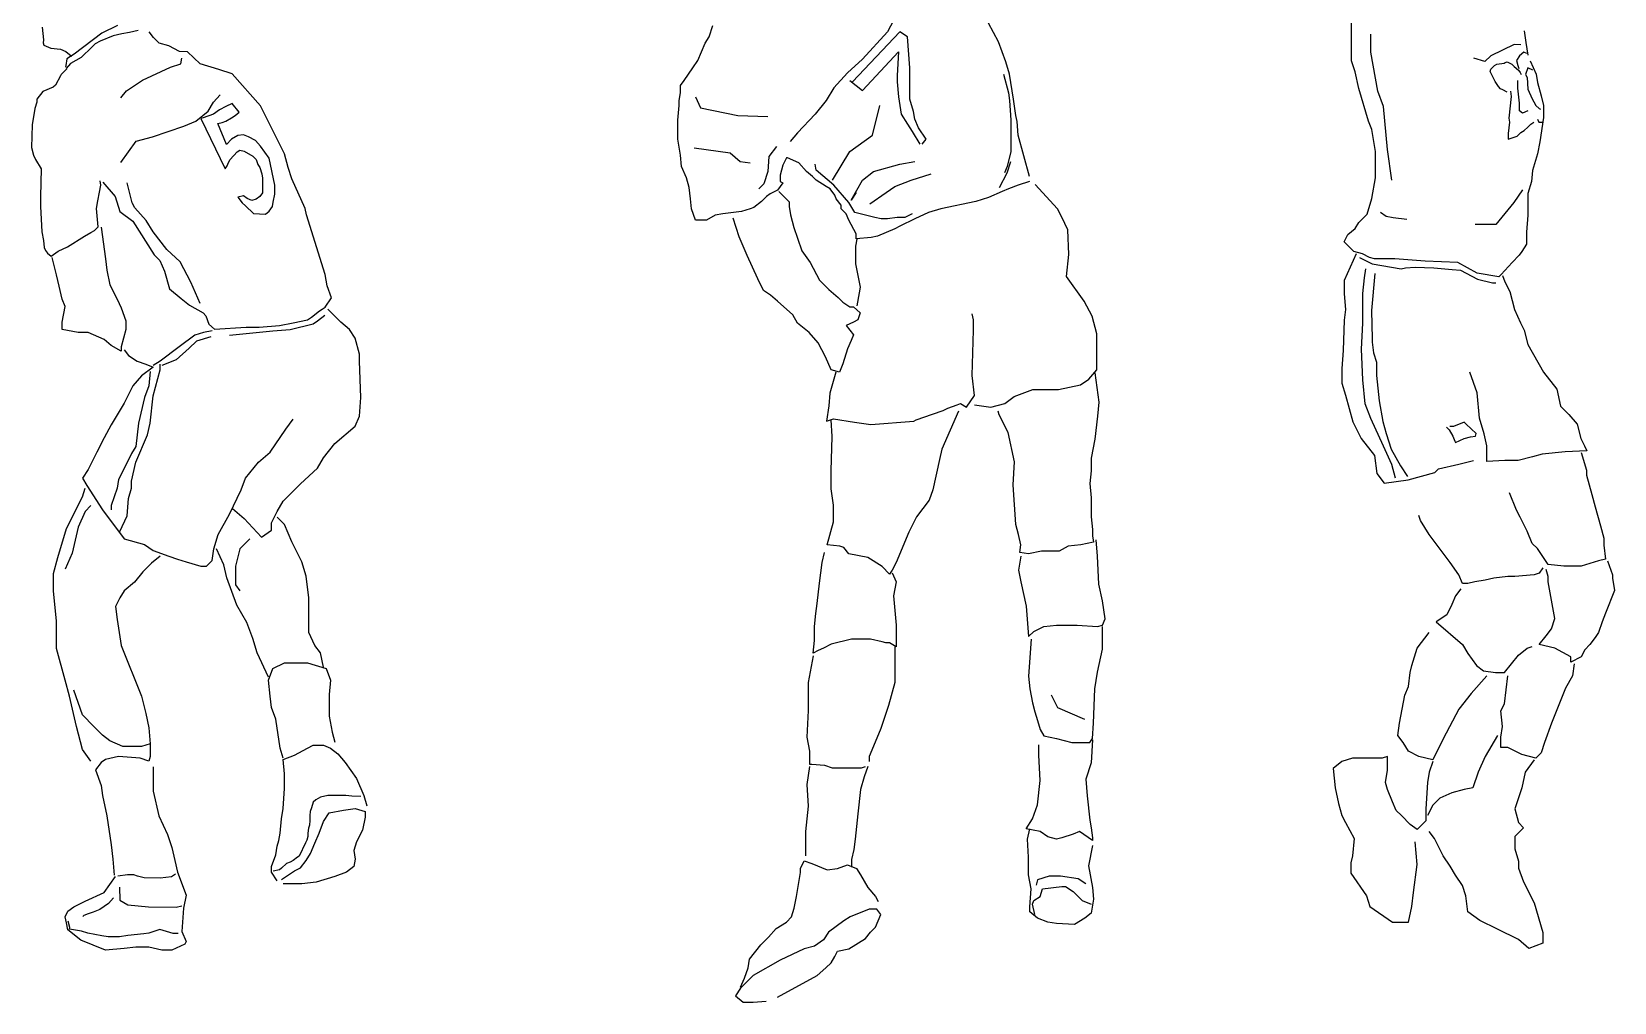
# Model space of a CAD drawing. Header units: metres. Extents: x 15.72 to 20.87, y 19.33 to 22.09.
# Drawn here: x 18.145 to 20.872, y 19.334 to 21.005 of the extents above; entities that cross this region are included whole.
import ezdxf

# ---------------------------------------------------------------- set-up
doc = ezdxf.new("R2010")
doc.units = ezdxf.units.M
doc.header["$MEASUREMENT"] = 0

# ---------------------------------------------------------------- blocks, each defined once
blk = doc.blocks.new('giocatori pallavolo')
for p, q in [((279.39, 161.05), (278.05, 158.56)), ((148.15, 159.28), (148.38, 157.32)), ((157.33, 158.36), (153.06, 155.13)), ((159.76, 159.51), (157.33, 158.36)), ((160.39, 158.24), (159.07, 157.95)), ((161.61, 158.47), (160.39, 158.24)), ((162.93, 158.76), (161.61, 158.47)), ((165.3, 157.69), (164.62, 158.56)), ((250.65, 157.8), (251.22, 159.52)), ((279.97, 158.56), (272.69, 150.9)), ((278.05, 158.56), (274.22, 154.35)), ((281.12, 157.8), (279.97, 158.56)), ((295.11, 157.03), (293.57, 159.9)), ((349.37, 157.26), (349.37, 160.41)), ((352.34, 155.42), (352.34, 158.2)), ((375.9, 158.74), (376.17, 156.91)), ((148.38, 157.32), (148.33, 156.86)), ((148.33, 156.86), (148.44, 156.51)), ((148.44, 156.51), (149.48, 156.05)), ((149.48, 156.05), (150.98, 155.88)), ((150.98, 155.88), (151.79, 155.53)), ((155.83, 156.28), (154.16, 154.61)), ((156.29, 156.74), (155.83, 156.28)), ((157.1, 157.15), (156.29, 156.74)), ((159.07, 157.95), (157.1, 157.15)), ((166.17, 156.82), (165.3, 157.69)), ((167.61, 156.43), (166.17, 156.82)), ((169.26, 155.56), (167.61, 156.43)), ((248.93, 154.16), (250.07, 156.84)), ((250.07, 156.84), (250.65, 157.8)), ((281.5, 153.01), (281.12, 157.8)), ((296.26, 153.97), (295.11, 157.03)), ((349.37, 154.11), (349.37, 157.26)), ((374.35, 156.6), (370.79, 154.88)), ((375.41, 156.54), (374.35, 156.6)), ((376.17, 156.91), (376.45, 154.99)), ((151.79, 153.39), (151.73, 153.11)), ((151.79, 155.53), (152.37, 155.07)), ((151.96, 154.43), (151.79, 153.39)), ((152.54, 153.68), (151.85, 152.93)), ((153.06, 155.13), (151.96, 154.43)), ((152.37, 155.07), (152.71, 154.84)), ((154.16, 154.61), (152.54, 153.68)), ((167.9, 153.15), (169.45, 153.63)), ((170.51, 155.47), (169.26, 155.56)), ((169.45, 153.63), (169.64, 154.5)), ((172.44, 153.63), (170.51, 155.47)), ((175.34, 152.76), (172.44, 153.63)), ((248.16, 153.01), (248.93, 154.16)), ((274.22, 154.35), (271.92, 152.24)), ((274.22, 149.56), (279.78, 155.5)), ((279.78, 155.5), (279.58, 151.86)), ((296.83, 152.05), (296.26, 153.97)), ((349.93, 152.44), (349.37, 154.11)), ((353.41, 149.45), (352.34, 155.42)), ((369.85, 154), (368.19, 154.53)), ((370.79, 154.88), (369.85, 154)), ((370.78, 152.85), (371.33, 153.4)), ((371.33, 153.4), (371.7, 153.59)), ((371.7, 153.59), (372.81, 153.77)), ((372.81, 153.77), (372.99, 153.86)), ((372.99, 153.86), (373.27, 153.95)), ((373.27, 153.95), (374, 153.59)), ((374, 153.59), (374.37, 153.22)), ((375.2, 154.87), (374.74, 154.14)), ((374.74, 154.14), (374.92, 153.4)), ((374.92, 153.4), (375.11, 152.94)), ((375.84, 155.42), (375.2, 154.87)), ((376.3, 155.24), (375.84, 155.42)), ((376.83, 154.11), (377.76, 152.07)), ((151, 151.8), (150.22, 150.35)), ((151.09, 151.99), (151, 151.8)), ((151.96, 152.86), (151.09, 151.99)), ((161.14, 149.48), (163.56, 151.12)), ((163.56, 151.12), (167.9, 153.15)), ((177.37, 152.09), (175.34, 152.76)), ((181.72, 147.17), (177.37, 152.09)), ((246.24, 150.33), (246.82, 151.09)), ((246.82, 151.09), (248.16, 153.01)), ((271.92, 152.24), (269.81, 149.94)), ((272.3, 151.09), (274.22, 149.56)), ((279.58, 151.86), (279.58, 150.9)), ((279.58, 150.9), (279.78, 148.6)), ((281.5, 148.22), (281.5, 153.01)), ((295.87, 152.05), (296.64, 149.18)), ((297.41, 148.22), (296.83, 152.05)), ((350.48, 149.85), (349.93, 152.44)), ((370.69, 152.48), (370.78, 152.85)), ((371.43, 150.92), (370.69, 152.48)), ((371.98, 150.19), (371.43, 150.92)), ((374.37, 153.22), (375.01, 152.67)), ((374.92, 149.91), (374.92, 151.11)), ((375.01, 152.67), (375.29, 152.3)), ((375.29, 152.3), (375.47, 152.02)), ((376.48, 153.04), (376.12, 152.02)), ((376.12, 152.02), (376.39, 151.56)), ((376.39, 151.56), (376.48, 149.73)), ((377.22, 152.67), (376.48, 153.04)), ((377.76, 152.07), (377.94, 150.77)), ((148.29, 149.39), (147.33, 148.23)), ((149.84, 150.06), (148.29, 149.39)), ((150.22, 150.35), (149.84, 150.06)), ((160.27, 148.42), (161.14, 149.48)), ((174.47, 147.74), (175.54, 148.9)), ((246.05, 148.03), (246.24, 149.18)), ((246.24, 149.18), (246.24, 150.33)), ((248.54, 148.6), (249.31, 146.88)), ((269.81, 149.94), (268.66, 148.03)), ((279.78, 148.6), (280.16, 145.92)), ((296.64, 149.18), (296.83, 148.03)), ((351.97, 144.84), (350.48, 149.85)), ((354.27, 147.1), (353.41, 149.45)), ((372.25, 149.82), (371.98, 150.19)), ((372.62, 149.64), (372.25, 149.82)), ((373.27, 149.27), (372.62, 149.64)), ((373.91, 148.62), (373.54, 145.32)), ((373.82, 149.45), (373.91, 148.62)), ((375.2, 147.61), (374.92, 149.91)), ((376.48, 149.73), (377.13, 148.26)), ((377.94, 150.77), (378.5, 148.73)), ((378.5, 148.73), (378.87, 147.25)), ((147.04, 146.78), (146.65, 144.27)), ((147.33, 147.74), (147.04, 146.78)), ((147.33, 148.23), (147.33, 147.74)), ((171.77, 144.85), (173.7, 146.39)), ((173.7, 146.39), (174.47, 147.74)), ((175.44, 146.59), (174.47, 145.91)), ((176.41, 147.07), (175.44, 146.59)), ((177.37, 147.55), (176.41, 147.07)), ((178.43, 146.2), (177.37, 147.55)), ((177.85, 145.72), (178.43, 146.2)), ((185.39, 139.83), (181.72, 147.17)), ((245.86, 144.97), (246.05, 147.26)), ((246.05, 147.26), (246.05, 148.03)), ((249.31, 146.88), (255.06, 145.73)), ((268.66, 148.03), (266.94, 145.92)), ((275.75, 142.67), (276.9, 147.26)), ((282.08, 146.31), (281.5, 148.22)), ((282.27, 145.16), (282.08, 146.31)), ((296.83, 148.03), (297.02, 144.97)), ((297.79, 145.73), (297.41, 148.22)), ((354.91, 140.48), (354.27, 147.1)), ((375.2, 146.42), (375.2, 147.61)), ((375.66, 146.05), (375.2, 146.42)), ((376.48, 146.42), (375.66, 146.05)), ((377.13, 148.26), (377.4, 147.8)), ((377.4, 147.8), (377.68, 147.25)), ((377.68, 147.25), (378.23, 146.79)), ((378.23, 146.79), (378.42, 146.69)), ((378.87, 147.25), (378.87, 145.4)), ((146.65, 144.27), (146.55, 140.79)), ((165.1, 142.44), (169.93, 144.08)), ((169.93, 144.08), (171.77, 144.85)), ((172.93, 145.33), (172.54, 145.23)), ((172.54, 145.23), (176.31, 137.51)), ((174.47, 145.91), (172.93, 145.33)), ((175.15, 144.46), (175.83, 144.66)), ((176.5, 141.28), (175.15, 144.46)), ((175.83, 144.66), (176.41, 144.85)), ((176.41, 144.85), (177.27, 145.33)), ((177.27, 145.33), (177.85, 145.72)), ((245.86, 143.24), (245.86, 144.97)), ((255.06, 145.73), (259.66, 145.54)), ((266.94, 145.92), (264.25, 143.05)), ((280.16, 145.92), (281.12, 144.39)), ((281.12, 144.39), (281.88, 143.24)), ((282.84, 143.82), (282.27, 145.16)), ((283.99, 142.09), (282.84, 143.82)), ((297.02, 144.97), (297.02, 142.86)), ((297.98, 144.77), (297.79, 145.73)), ((298.17, 142.67), (297.98, 144.77)), ((352.52, 143.54), (351.97, 144.84)), ((353.08, 140.2), (352.52, 143.54)), ((373.63, 144.67), (373.45, 142.93)), ((373.54, 145.32), (373.63, 144.67)), ((375.93, 143.39), (376.48, 143.94)), ((376.48, 143.94), (376.94, 144.4)), ((376.94, 144.4), (377.4, 144.67)), ((377.96, 145.13), (378.14, 144.67)), ((378.14, 144.67), (378.69, 144.67)), ((378.87, 145.4), (378.32, 141.69)), ((160.27, 138.48), (162.59, 141.76)), ((162.59, 141.76), (165.1, 142.44)), ((177.27, 142.05), (176.5, 141.28)), ((178.24, 142.63), (177.27, 142.05)), ((179.11, 142.72), (178.24, 142.63)), ((179.88, 142.44), (179.11, 142.72)), ((180.95, 141.86), (179.88, 142.44)), ((181.72, 140.99), (180.95, 141.86)), ((245.86, 142.09), (245.86, 143.24)), ((246.24, 139.6), (245.86, 142.09)), ((264.25, 143.05), (263.11, 141.71)), ((272.3, 140.18), (275.75, 142.67)), ((281.88, 143.24), (283.03, 141.33)), ((283.42, 141.33), (283.99, 142.09)), ((297.02, 142.86), (297.02, 140.18)), ((299.9, 136.35), (298.17, 142.67)), ((373.45, 142.93), (373.45, 142.1)), ((373.45, 142.1), (374.83, 142.56)), ((374.83, 142.56), (375.38, 143.11)), ((375.38, 143.11), (375.93, 143.39)), ((378.32, 141.69), (377.94, 139.83)), ((146.55, 140.79), (146.84, 139.64)), ((146.84, 139.64), (147.13, 138.96)), ((147.13, 138.96), (148, 137.51)), ((176.79, 138.48), (177.08, 138.96)), ((177.08, 138.96), (178.14, 140.12)), ((178.14, 140.12), (178.53, 140.41)), ((178.53, 140.41), (179.21, 140.21)), ((179.21, 140.21), (180.56, 139.44)), ((180.56, 139.44), (181.04, 138.96)), ((181.04, 138.96), (181.33, 138.19)), ((183.07, 139.15), (181.72, 140.99)), ((183.94, 135), (183.07, 139.15)), ((185.97, 137.7), (185.39, 139.83)), ((246.43, 137.88), (246.24, 139.6)), ((248.35, 140.75), (253.91, 139.99)), ((253.91, 139.99), (255.44, 138.65)), ((255.44, 138.65), (256.97, 138.46)), ((259.85, 139.41), (259.66, 137.12)), ((261, 140.94), (259.85, 139.41)), ((262.53, 139.22), (261.96, 138.07)), ((262.72, 139.22), (262.53, 139.22)), ((264.45, 138.46), (262.72, 139.22)), ((269.62, 135.77), (272.3, 140.18)), ((279.97, 138.26), (282.27, 138.65)), ((297.02, 140.18), (296.45, 137.88)), ((296.45, 136.92), (297.02, 138.65)), ((353.08, 136.13), (353.08, 140.2)), ((355.55, 135.79), (354.91, 140.48)), ((377.94, 139.83), (377.2, 137.24)), ((148, 137.51), (147.91, 133.26)), ((176.31, 137.51), (176.6, 137.99)), ((176.6, 137.99), (176.79, 138.48)), ((181.33, 138.19), (181.62, 137.7)), ((181.62, 137.7), (181.91, 136.74)), ((181.91, 136.74), (182.01, 136.06)), ((186.55, 135.97), (185.97, 137.7)), ((247.2, 136.16), (246.43, 137.88)), ((259.66, 137.12), (259.08, 135.2)), ((261.96, 138.07), (261.57, 136.54)), ((261.57, 136.54), (261.57, 135.58)), ((265.6, 137.12), (264.45, 138.46)), ((266.55, 136.35), (265.6, 137.12)), ((267.13, 135.77), (266.55, 136.35)), ((267.13, 137.31), (266.94, 138.26)), ((269.81, 135.01), (267.13, 137.31)), ((274.22, 135.77), (275.94, 137.12)), ((275.94, 137.12), (279.97, 138.26)), ((281.69, 135.77), (284.76, 136.73)), ((295.3, 134.63), (296.45, 136.92)), ((296.45, 137.88), (296.06, 136.92)), ((377.2, 137.24), (377.02, 135.57)), ((156.7, 132.59), (156.99, 133.94)), ((156.99, 133.94), (157.18, 135)), ((157.18, 135), (157.08, 135.68)), ((157.47, 135.48), (159.4, 133.26)), ((162.01, 132.3), (161.24, 135.39)), ((182.01, 133.84), (181.62, 133.26)), ((182.01, 136.06), (182.01, 135.29)), ((182.01, 135.29), (182.01, 134.62)), ((182.01, 134.62), (182.01, 133.84)), ((183.94, 133.65), (183.94, 135)), ((188.58, 131.43), (186.55, 135.97)), ((247.58, 134.63), (247.2, 136.16)), ((247.78, 132.9), (247.58, 134.63)), ((259.08, 135.2), (258.31, 134.43)), ((261.19, 134.24), (260.04, 133.67)), ((261.96, 135.39), (261.19, 134.24)), ((261.35, 134.04), (262.96, 132.43)), ((261.57, 135.58), (261.96, 135.39)), ((268.66, 134.82), (267.13, 135.77)), ((269.24, 134.43), (268.66, 134.82)), ((270, 133.48), (269.24, 134.43)), ((272.11, 132.33), (269.81, 135.01)), ((272.49, 132.71), (274.22, 135.77)), ((273.26, 133.86), (272.49, 132.71)), ((275.37, 132.14), (277.86, 133.86)), ((277.86, 133.86), (279.2, 134.82)), ((279.2, 134.82), (281.69, 135.77)), ((295.68, 134.05), (293.57, 133.09)), ((296.64, 134.43), (295.68, 134.05)), ((298.17, 135.01), (296.64, 134.43)), ((299.9, 135.58), (298.17, 135.01)), ((304.17, 131.36), (300.76, 135.12)), ((352.52, 132.97), (353.08, 136.13)), ((375.63, 134.29), (374.34, 132.37)), ((377.02, 135.57), (376.46, 133.72)), ((147.91, 133.26), (147.91, 131.72)), ((147.91, 131.72), (148.1, 127.86)), ((156.5, 131.43), (156.7, 132.59)), ((156.79, 128.63), (156.5, 131.43)), ((159.4, 133.26), (160.08, 130.95)), ((162.4, 131.53), (162.01, 132.3)), ((164.14, 129.6), (162.4, 131.53)), ((179.11, 133.36), (178.24, 133.17)), ((178.24, 133.17), (178.92, 132.3)), ((178.92, 132.3), (179.4, 131.82)), ((179.69, 132.97), (179.11, 133.36)), ((179.4, 131.82), (180.66, 130.66)), ((180.37, 132.68), (179.69, 132.97)), ((181.04, 132.88), (180.37, 132.68)), ((181.62, 133.26), (181.04, 132.88)), ((183.07, 131.04), (183.55, 131.72)), ((183.55, 131.72), (183.65, 132.4)), ((183.65, 132.4), (183.94, 133.65)), ((188.77, 130.46), (188.58, 131.43)), ((247.97, 131.37), (247.78, 132.9)), ((248.54, 129.65), (247.97, 131.37)), ((256.97, 131.37), (255.63, 130.99)), ((257.55, 131.56), (256.97, 131.37)), ((258.7, 132.52), (257.55, 131.56)), ((259.46, 133.29), (258.7, 132.52)), ((260.04, 133.67), (259.46, 133.29)), ((262.96, 132.43), (262.96, 131.71)), ((262.96, 131.71), (263.14, 130.46)), ((270.19, 132.9), (270, 133.48)), ((270.96, 131.95), (270.19, 132.9)), ((270.96, 131.37), (270.96, 131.95)), ((271.73, 130.6), (270.96, 131.37)), ((273.07, 130.8), (272.11, 132.33)), ((286.29, 131.37), (284.37, 130.8)), ((291.66, 132.52), (286.29, 131.37)), ((293.57, 133.09), (291.66, 132.52)), ((304.88, 130.1), (304.17, 131.36)), ((351.78, 130.56), (352.52, 132.97)), ((374.34, 132.37), (371.57, 128.96)), ((376.46, 133.72), (376.46, 130.38)), ((160.08, 130.95), (162.11, 129.5)), ((162.11, 129.5), (165.39, 124.29)), ((165.2, 127.86), (164.14, 129.6)), ((180.66, 130.66), (182.49, 130.56)), ((182.49, 130.56), (183.07, 131.04)), ((191.67, 121.29), (188.77, 130.46)), ((250.27, 129.65), (248.54, 129.65)), ((251.61, 130.41), (250.27, 129.65)), ((252.76, 130.6), (251.61, 130.41)), ((255.63, 130.99), (252.76, 130.6)), ((255.26, 127.06), (254.36, 129.92)), ((263.14, 130.46), (263.68, 128.49)), ((272.11, 129.65), (271.73, 130.6)), ((273.26, 127.54), (272.11, 129.65)), ((276.14, 130.03), (273.07, 130.8)), ((277.09, 129.84), (276.14, 130.03)), ((278.05, 129.84), (277.09, 129.84)), ((279.58, 130.03), (278.05, 129.84)), ((280.73, 130.03), (279.58, 130.03)), ((282.27, 129.84), (279.97, 128.69)), ((281.88, 130.6), (280.73, 130.03)), ((284.37, 130.8), (282.27, 129.84)), ((305.78, 128.13), (304.88, 130.1)), ((349.93, 128.34), (350.48, 129.27)), ((350.48, 129.27), (351.78, 130.56)), ((353.84, 130.88), (354.69, 130.24)), ((354.69, 130.24), (355.76, 130.02)), ((355.76, 130.02), (357.9, 129.81)), ((371.57, 128.96), (368.36, 128.96)), ((376.46, 130.38), (376.27, 127.78)), ((148.1, 127.86), (148.39, 126.51)), ((148.39, 126.51), (148.49, 125.44)), ((152.06, 125.54), (154.67, 127.18)), ((154.67, 127.18), (155.63, 127.76)), ((155.63, 127.76), (156.21, 128.05)), ((156.21, 128.05), (156.79, 128.63)), ((157.23, 128.58), (157.89, 123.7)), ((167.32, 125.15), (165.2, 127.86)), ((256.51, 124.2), (255.26, 127.06)), ((263.68, 128.49), (264.22, 126.88)), ((264.22, 126.88), (264.93, 124.91)), ((273.35, 126.7), (273.17, 125.63)), ((273.26, 126.78), (273.26, 127.54)), ((275.56, 126.97), (273.26, 126.78)), ((276.52, 127.16), (275.56, 126.97)), ((277.86, 127.73), (276.52, 127.16)), ((279.2, 128.31), (277.86, 127.73)), ((279.97, 128.69), (279.2, 128.31)), ((305.96, 124.37), (305.78, 128.13)), ((348.26, 126.3), (348.81, 127.41)), ((348.81, 127.41), (349.93, 128.34)), ((376.27, 127.78), (376.27, 125.93)), ((148.49, 125.44), (148.68, 124.96)), ((148.68, 124.96), (148.97, 124.58)), ((148.97, 124.58), (149.55, 124.09)), ((149.55, 124.09), (150.61, 124.87)), ((150.61, 124.87), (152.06, 125.54)), ((165.39, 124.29), (166.26, 123.42)), ((169.35, 123.22), (167.32, 125.15)), ((258.13, 120.62), (256.51, 124.2)), ((264.93, 124.91), (266.19, 123.12)), ((273.17, 125.63), (273.17, 122.94)), ((305.6, 120.97), (305.96, 124.37)), ((349.74, 124.82), (348.26, 126.3)), ((350.11, 124.44), (348.26, 120.37)), ((351.04, 124.44), (349.74, 124.82)), ((352.15, 123.89), (351.04, 124.44)), ((375.16, 124.26), (374.05, 123.15)), ((375.53, 124.82), (375.16, 124.26)), ((376.27, 125.93), (375.53, 124.82)), ((150.35, 121.26), (149.68, 123.92)), ((157.89, 123.7), (158.11, 121.93)), ((158.11, 121.93), (158.56, 119.71)), ((166.26, 123.42), (166.94, 121.78)), ((166.94, 121.78), (167.71, 119.07)), ((171, 120.13), (169.35, 123.22)), ((266.19, 123.12), (267.62, 120.44)), ((273.17, 122.94), (273.89, 119.36)), ((350.59, 123.92), (352.54, 122.94)), ((351.35, 120.77), (351.57, 122.18)), ((352.9, 123.7), (352.15, 123.89)), ((352.54, 122.94), (357, 122.18)), ((356.05, 123.7), (352.9, 123.7)), ((360.69, 123.33), (356.05, 123.7)), ((357, 122.18), (357.65, 122.29)), ((357.65, 122.29), (359.17, 122.39)), ((359.17, 122.39), (362, 122.29)), ((365.7, 123.15), (360.69, 123.33)), ((362, 122.29), (364.83, 122.07)), ((364.83, 122.07), (366.13, 121.96)), ((368.67, 121.48), (365.7, 123.15)), ((366.13, 121.96), (368.74, 120.55)), ((374.05, 123.15), (372.38, 121.29)), ((150.79, 119.49), (150.35, 121.26)), ((151.24, 117.49), (150.79, 119.49)), ((158.56, 119.71), (159.67, 117.49)), ((172.44, 116.85), (171, 120.13)), ((191.96, 119.56), (191.67, 121.29)), ((192.64, 117.72), (191.96, 119.56)), ((259.02, 118.83), (258.13, 120.62)), ((267.62, 120.44), (269.05, 119)), ((273.89, 119.36), (273.71, 118.47)), ((308.29, 117.21), (305.6, 120.97)), ((348.26, 120.37), (348.26, 118.33)), ((351.13, 118.38), (351.35, 120.77)), ((352.98, 121.42), (352.44, 115.77)), ((372.01, 120.92), (368.67, 121.48)), ((368.74, 120.55), (371.02, 120.01)), ((371.02, 120.01), (371.57, 120.01)), ((372.38, 121.29), (372.01, 120.92)), ((372.56, 121.11), (372.93, 120.18)), ((372.93, 120.18), (373.68, 118.7)), ((151.68, 116.38), (151.24, 117.49)), ((159.67, 117.49), (160.33, 116.16)), ((167.71, 119.07), (169.55, 117.62)), ((169.55, 117.62), (170.8, 116.56)), ((191.67, 116.27), (192.64, 117.72)), ((260.1, 118.11), (259.02, 118.83)), ((261.17, 117.21), (260.1, 118.11)), ((263.5, 115.07), (261.17, 117.21)), ((269.05, 119), (270.49, 117.75)), ((270.49, 117.75), (271.2, 117.03)), ((271.2, 117.03), (272.28, 116.32)), ((273.71, 118.47), (273.35, 116.5)), ((309.54, 114.89), (308.29, 117.21)), ((348.26, 118.33), (348.44, 115.92)), ((351.13, 113.81), (351.13, 118.38)), ((373.68, 118.7), (374.42, 115.92)), ((151.24, 113.95), (151.68, 116.38)), ((160.33, 116.16), (161, 114.17)), ((170.8, 116.56), (172.93, 115.4)), ((172.93, 115.4), (173.31, 114.92)), ((173.31, 114.92), (173.8, 113.67)), ((186.74, 113.86), (188.96, 114.34)), ((188.96, 114.34), (189.54, 114.73)), ((189.54, 114.73), (190.8, 115.69)), ((190.5, 114.17), (191.61, 115.05)), ((190.8, 115.69), (191.19, 115.98)), ((191.19, 115.98), (191.67, 116.27)), ((194.05, 113.95), (192.05, 115.94)), ((264.22, 113.81), (263.5, 115.07)), ((272.28, 116.32), (272.82, 116.32)), ((272.82, 116.32), (273.89, 115.42)), ((273.53, 114.35), (272.82, 113.99)), ((273.89, 115.42), (273.53, 114.35)), ((291.27, 114.35), (291.09, 115.24)), ((291.27, 112.74), (291.27, 114.35)), ((310.26, 112.2), (309.54, 114.89)), ((348.44, 115.92), (348.26, 114.25)), ((352.44, 115.77), (352.54, 111.43)), ((374.42, 115.92), (375.35, 113.88)), ((151.24, 112.84), (151.24, 113.95)), ((153.68, 112.39), (151.24, 112.84)), ((155.23, 112.39), (153.68, 112.39)), ((157.67, 111.29), (155.23, 112.39)), ((161, 112.84), (160.33, 110.18)), ((161, 114.17), (161, 112.84)), ((171.65, 111.95), (169.21, 110.18)), ((172.98, 112.39), (171.65, 111.95)), ((174.31, 112.62), (172.98, 112.39)), ((173.8, 113.67), (174.67, 112.89)), ((174.67, 112.89), (179.5, 113.18)), ((176.97, 111.95), (183.62, 112.62)), ((179.5, 113.18), (181.53, 113.18)), ((181.53, 113.18), (184.62, 113.47)), ((183.62, 112.62), (186.29, 112.84)), ((184.62, 113.47), (186.74, 113.86)), ((186.29, 112.84), (189.83, 113.72)), ((189.83, 113.72), (190.5, 114.17)), ((195.38, 112.84), (194.05, 113.95)), ((196.27, 111.51), (195.38, 112.84)), ((266.01, 112.38), (264.22, 113.81)), ((267.44, 110.77), (266.01, 112.38)), ((272.82, 113.99), (271.74, 113.45)), ((271.74, 113.45), (272.82, 112.02)), ((272.82, 112.02), (272.46, 111.13)), ((291.09, 105.76), (291.27, 112.74)), ((310.26, 106.65), (310.26, 112.2)), ((348.26, 114.25), (348.07, 109.61)), ((350.91, 109.8), (351.13, 113.81)), ((375.35, 113.88), (375.9, 112.76)), ((375.9, 112.76), (376.46, 110.54)), ((158.78, 110.4), (157.67, 111.29)), ((160.33, 109.51), (158.78, 110.4)), ((160.33, 110.18), (160.33, 109.51)), ((160.78, 109.73), (161.44, 108.85)), ((169.21, 110.18), (166.32, 107.96)), ((170.76, 109.96), (168.76, 108.18)), ((171.87, 111.06), (170.76, 109.96)), ((174.09, 111.73), (171.87, 111.06)), ((196.93, 109.07), (196.27, 111.51)), ((268.52, 108.62), (267.44, 110.77)), ((271.92, 109.87), (271.2, 107.55)), ((272.46, 111.13), (271.92, 109.87)), ((348.07, 109.61), (347.89, 106.83)), ((351.13, 105.13), (350.91, 109.8)), ((352.54, 111.43), (352.54, 110.88)), ((352.54, 110.88), (352.76, 109.25)), ((376.46, 110.54), (378.87, 106.27)), ((161.44, 108.85), (162.77, 107.96)), ((162.77, 107.96), (164.1, 107.52)), ((165.21, 107.07), (163.44, 105.74)), ((164.1, 107.52), (165.21, 107.07)), ((166.32, 107.96), (165.21, 107.3)), ((166.32, 106.63), (166.32, 107.52)), ((168.76, 108.18), (166.54, 107.3)), ((196.93, 107.96), (196.93, 109.07)), ((197.16, 102.42), (196.93, 107.96)), ((269.41, 106.65), (268.52, 108.62)), ((271.2, 107.55), (270.67, 106.29)), ((352.76, 109.25), (353.2, 107.84)), ((353.2, 107.84), (353.2, 105.78)), ((163.44, 105.74), (162.11, 104.19)), ((164.77, 106.41), (164.55, 104.19)), ((165.21, 102.64), (166.32, 106.63)), ((270.13, 106.29), (269.23, 103.07)), ((270.67, 106.29), (269.41, 106.65)), ((291.45, 102.71), (291.09, 105.76)), ((307.75, 104.32), (309, 105.22)), ((309, 105.22), (310.26, 106.65)), ((309.94, 106.2), (310.53, 101.69)), ((347.89, 106.83), (347.89, 104.61)), ((347.89, 104.61), (348.44, 102.75)), ((351.46, 101.43), (351.13, 105.13)), ((353.2, 105.78), (353.63, 101.87)), ((368.67, 103.12), (367.55, 106.27)), ((378.87, 106.27), (380.91, 103.68)), ((162.11, 104.19), (160.78, 101.53)), ((163.88, 102.42), (162.99, 98.43)), ((164.55, 104.19), (163.88, 102.42)), ((164.77, 98.43), (165.21, 102.64)), ((196.93, 99.54), (197.16, 102.42)), ((269.23, 103.07), (269.05, 101.1)), ((290.19, 100.92), (291.45, 102.71)), ((296.11, 101.46), (297.54, 102.53)), ((297.54, 102.53), (300.41, 103.61)), ((300.41, 103.61), (304.35, 103.61)), ((304.35, 103.61), (307.75, 104.32)), ((348.44, 102.75), (349.56, 98.67)), ((369.04, 99.23), (368.67, 103.12)), ((380.91, 103.68), (381.47, 101.08)), ((160.78, 101.53), (158.78, 98.21)), ((269.05, 101.1), (268.7, 98.77)), ((282.49, 98.95), (285, 99.85)), ((285, 99.85), (286.61, 100.39)), ((288.98, 100.32), (286.43, 94.45)), ((286.61, 100.39), (287.33, 100.74)), ((287.33, 100.74), (288.76, 101.28)), ((288.76, 101.28), (289.3, 101.46)), ((289.3, 101.46), (290.19, 100.92)), ((291.45, 101.28), (293.96, 100.92)), ((293.96, 100.92), (296.11, 101.46)), ((295.25, 99.74), (295.05, 100.32)), ((296.62, 97), (295.25, 99.74)), ((310.53, 101.69), (310.33, 99.54)), ((352.33, 99.15), (351.46, 101.43)), ((353.63, 101.87), (354.17, 98.72)), ((381.47, 101.08), (382.77, 99.78)), ((382.77, 99.78), (384.07, 98.3)), ((158.78, 98.21), (157.67, 96.21)), ((162.99, 98.43), (162.55, 94.88)), ((164.33, 96.66), (164.77, 98.43)), ((183.18, 94), (185.62, 97.54)), ((185.62, 97.54), (186.73, 99.09)), ((193.16, 95.33), (196.27, 97.99)), ((196.27, 97.99), (196.93, 99.54)), ((268.7, 98.77), (269.77, 99.13)), ((269.59, 96.41), (269.39, 98.95)), ((269.77, 99.13), (272.99, 98.6)), ((272.99, 98.6), (275.5, 98.24)), ((275.5, 98.24), (282.13, 98.77)), ((282.13, 98.77), (282.49, 98.95)), ((310.33, 99.54), (309.94, 96.02)), ((349.56, 98.67), (350.85, 96.08)), ((354.28, 94.92), (352.33, 99.15)), ((354.17, 98.72), (354.72, 96.87)), ((363.96, 97.85), (364.39, 97.41)), ((364.39, 97.41), (364.94, 96.44)), ((365.04, 97.96), (364.5, 97.96)), ((366.67, 98.61), (365.04, 97.96)), ((367, 98.28), (366.67, 98.61)), ((368.52, 96.87), (367, 98.28)), ((369.78, 96.82), (369.04, 99.23)), ((384.07, 98.3), (384.62, 96.08)), ((157.67, 96.21), (156.56, 94)), ((162.55, 94.88), (161.89, 93.77)), ((162.55, 92.44), (164.33, 96.66)), ((191.39, 93.11), (193.16, 95.33)), ((269.39, 91.12), (269.59, 96.41)), ((297.6, 92.49), (296.62, 97)), ((309.94, 96.02), (309.35, 93.08)), ((350.85, 96.08), (352.9, 93.48)), ((355.59, 92.09), (354.28, 94.92)), ((354.72, 96.87), (355.48, 94.48)), ((364.94, 96.44), (365.26, 95.68)), ((365.26, 95.68), (365.37, 95.46)), ((365.37, 95.46), (366.67, 96.11)), ((366.67, 96.11), (367.65, 96.33)), ((367.65, 96.33), (368.41, 96.44)), ((368.41, 96.44), (368.52, 96.87)), ((370.15, 94.96), (369.78, 96.82)), ((370.15, 92.55), (370.15, 94.96)), ((384.62, 96.08), (385.18, 94.96)), ((385.18, 94.96), (385.55, 94.22)), ((156.56, 94), (155.23, 91.34)), ((161.89, 93.77), (161, 92)), ((161.89, 89.56), (162.55, 92.44)), ((179.41, 90.01), (181.41, 92.44)), ((181.41, 92.44), (183.18, 94)), ((190.5, 91.56), (191.39, 93.11)), ((286.04, 92.89), (285.06, 88.19)), ((286.43, 94.45), (286.04, 92.89)), ((297.4, 88.97), (297.6, 92.49)), ((309.35, 93.08), (309.35, 91.12)), ((352.9, 93.48), (353.27, 90.7)), ((355.48, 94.48), (356.89, 91.88)), ((365.88, 92.18), (368.11, 92.74)), ((372.93, 92.74), (370.15, 92.55)), ((374.98, 92.74), (372.93, 92.74)), ((377.2, 93.3), (374.98, 92.74)), ((378.69, 93.67), (377.2, 93.3)), ((382.21, 94.04), (378.69, 93.67)), ((385.55, 94.22), (382.21, 94.04)), ((384.67, 93.93), (385.47, 91.25)), ((155.23, 91.34), (154.34, 90.01)), ((154.34, 90.01), (155.01, 88.9)), ((161, 92), (159.89, 89.78)), ((178.74, 88.23), (179.41, 90.01)), ((187.84, 89.12), (190.5, 91.56)), ((269.39, 88.38), (269.39, 91.12)), ((309.35, 91.12), (309.16, 89.17)), ((353.27, 90.7), (354.38, 89.22)), ((356.13, 90.03), (355.59, 92.09)), ((356.89, 91.88), (357.98, 90.25)), ((358.09, 89.77), (362.17, 90.89)), ((362.17, 90.89), (362.73, 91.44)), ((362.73, 91.44), (365.88, 92.18)), ((385.47, 91.25), (385.47, 90.45)), ((385.47, 90.45), (386.28, 87.5)), ((154.34, 87.12), (154.79, 88.45)), ((155.01, 88.9), (157.45, 85.13)), ((159.67, 88.45), (158.78, 85.79)), ((159.89, 89.78), (159.67, 88.45)), ((161.44, 86.9), (161.89, 88.45)), ((161.89, 88.45), (161.89, 89.56)), ((176.97, 84.46), (178.74, 88.23)), ((185.18, 86.46), (186.29, 87.57)), ((186.29, 87.57), (187.84, 89.12)), ((269.78, 85.84), (269.39, 88.38)), ((285.06, 88.19), (284.47, 86.62)), ((297.8, 82.9), (297.4, 88.97)), ((309.16, 89.17), (309.35, 87.01)), ((354.38, 89.22), (358.09, 89.77)), ((374.74, 85.09), (373.67, 87.77)), ((151.9, 82.25), (154.34, 87.12)), ((155.67, 85.79), (154.79, 84.91)), ((157.45, 85.13), (160.78, 80.7)), ((158.78, 85.79), (158.78, 85.13)), ((161.22, 84.24), (161.44, 86.9)), ((177.41, 85.35), (179.19, 83.8)), ((184.29, 84.91), (185.18, 86.46)), ((269.78, 83.29), (269.78, 85.84)), ((284.47, 86.62), (282.52, 84.08)), ((309.35, 87.01), (309.35, 84.08)), ((386.28, 87.5), (386.82, 85.62)), ((386.82, 85.62), (387.62, 82.67)), ((154.79, 84.91), (153.68, 82.47)), ((160.11, 81.8), (161.22, 84.24)), ((175.19, 81.36), (176.97, 84.46)), ((179.19, 83.8), (181.85, 80.92)), ((183.4, 83.13), (184.29, 84.91)), ((183.4, 82.03), (183.4, 83.13)), ((185.4, 82.91), (184.29, 84.02)), ((186.51, 80.25), (185.4, 82.91)), ((268.8, 79.77), (269.78, 83.29)), ((282.52, 84.08), (281.34, 81.73)), ((298.19, 81.34), (297.8, 82.9)), ((309.35, 84.08), (309.55, 82.12)), ((359.99, 83.48), (359.72, 84.28)), ((361.33, 81.33), (359.99, 83.48)), ((375.28, 84.01), (374.74, 85.09)), ((376.35, 81.87), (375.28, 84.01)), ((150.57, 77.81), (151.9, 82.25)), ((153.68, 82.47), (152.79, 78.48)), ((160.78, 80.7), (163.88, 79.81)), ((174.53, 79.14), (175.19, 81.36)), ((180.07, 80.7), (178.52, 79.14)), ((181.85, 80.92), (183.4, 82.03)), ((281.34, 81.73), (279.38, 77.03)), ((298.58, 79.77), (298.19, 81.34)), ((309.55, 82.12), (309.55, 81.14)), ((309.55, 81.14), (309.74, 80.16)), ((310.33, 78.01), (310.14, 80.55)), ((364.55, 77.04), (361.33, 81.33)), ((377.16, 79.99), (376.35, 81.87)), ((387.62, 82.67), (388.16, 80.8)), ((388.16, 80.8), (388.16, 79.72)), ((152.79, 78.48), (151.68, 76.04)), ((163.88, 79.81), (165.21, 78.92)), ((166.32, 78.04), (164.99, 76.93)), ((165.21, 78.92), (167.65, 78.04)), ((167.65, 78.04), (168.98, 77.59)), ((174.31, 77.37), (174.53, 79.14)), ((176.08, 76.71), (174.97, 79.14)), ((178.52, 79.14), (177.86, 76.48)), ((188.06, 77.15), (186.51, 80.25)), ((268.02, 77.03), (268.41, 78.6)), ((270.76, 79.57), (268.8, 79.77)), ((271.35, 79.38), (270.76, 79.57)), ((272.13, 78.4), (271.35, 79.38)), ((275.07, 77.81), (272.13, 78.4)), ((298.58, 78.01), (298.19, 75.86)), ((298.38, 78.6), (298.58, 79.77)), ((299.75, 78.4), (298.38, 78.6)), ((301.71, 78.79), (299.75, 78.4)), ((303.67, 78.79), (301.71, 78.79)), ((304.46, 78.79), (303.67, 78.79)), ((305.83, 79.57), (304.46, 78.79)), ((307.79, 79.77), (305.83, 79.57)), ((309.74, 80.16), (307.79, 79.77)), ((310.53, 73.7), (310.33, 78.01)), ((377.96, 79.19), (377.16, 79.99)), ((379.57, 76.77), (377.96, 79.19)), ((388.16, 79.72), (388.43, 77.58)), ((149.91, 75.38), (150.57, 77.81)), ((163.66, 75.6), (162.33, 74.05)), ((164.99, 76.93), (163.66, 75.6)), ((168.98, 77.59), (170.31, 77.15)), ((170.31, 77.15), (172.53, 76.48)), ((172.53, 76.48), (173.42, 76.48)), ((173.42, 76.48), (174.31, 77.37)), ((176.53, 74.71), (176.08, 76.71)), ((177.86, 76.48), (177.86, 73.6)), ((188.73, 74.93), (188.06, 77.15)), ((267.63, 73.9), (268.02, 77.03)), ((277.23, 76.44), (275.07, 77.81)), ((278.4, 75.27), (277.23, 76.44)), ((278.79, 75.86), (278.4, 75.27)), ((279.38, 77.03), (278.79, 75.86)), ((278.79, 75.46), (279.38, 74.09)), ((298.19, 75.86), (298.58, 74.09)), ((365.89, 75.17), (364.55, 77.04)), ((378.23, 75.43), (377.42, 75.17)), ((378.77, 76.24), (378.23, 75.43)), ((379.57, 74.9), (379.3, 75.97)), ((381.99, 76.51), (379.57, 76.77)), ((383.33, 76.51), (381.99, 76.51)), ((384.67, 76.51), (383.33, 76.51)), ((387.35, 77.31), (384.67, 76.51)), ((388.43, 77.58), (387.35, 77.31)), ((388.69, 77.31), (389.5, 75.17)), ((149.91, 72.72), (149.91, 75.38)), ((162.33, 74.05), (160.78, 72.72)), ((178.08, 70.5), (176.53, 74.71)), ((177.86, 73.6), (178.52, 72.72)), ((189.17, 71.61), (188.73, 74.93)), ((267.24, 70.77), (267.63, 73.9)), ((279.38, 74.09), (278.99, 71.94)), ((298.58, 74.09), (299.36, 70.37)), ((311.12, 71.16), (310.53, 73.7)), ((366.16, 73.02), (365.35, 71.95)), ((366.42, 73.83), (365.89, 75.17)), ((367.23, 73.83), (366.42, 73.83)), ((368.3, 74.09), (367.23, 73.83)), ((369.91, 74.36), (368.3, 74.09)), ((371.25, 74.63), (369.91, 74.36)), ((373.4, 74.9), (371.25, 74.63)), ((374.47, 74.9), (373.4, 74.9)), ((377.42, 75.17), (374.47, 74.9)), ((379.57, 74.09), (379.57, 74.9)), ((380.64, 68.46), (379.57, 74.09)), ((389.5, 75.17), (389.5, 74.63)), ((389.5, 74.63), (389.77, 72.75)), ((150.35, 68.06), (149.91, 72.72)), ((160.11, 71.61), (159.44, 70.28)), ((160.78, 72.72), (160.11, 71.61)), ((189.17, 70.06), (189.17, 71.61)), ((267.04, 69.2), (267.24, 70.77)), ((278.99, 71.94), (279.38, 67.44)), ((311.51, 68.42), (311.12, 71.16)), ((364.81, 70.61), (364.01, 69)), ((365.35, 71.95), (364.81, 70.61)), ((389.77, 72.75), (388.43, 69.27)), ((159.44, 70.28), (159.67, 68.28)), ((159.67, 68.28), (160.33, 64.29)), ((179.63, 67.84), (178.08, 70.5)), ((189.17, 66.29), (189.17, 70.06)), ((266.84, 67.24), (267.04, 69.2)), ((299.36, 70.37), (299.75, 65.68)), ((311.12, 67.44), (311.51, 68.42)), ((364.01, 69), (362.4, 67.93)), ((380.11, 66.85), (380.64, 68.46)), ((388.43, 69.27), (387.89, 67.93)), ((150.35, 63.85), (150.35, 68.06)), ((180.52, 65.4), (179.63, 67.84)), ((190.06, 64.29), (189.17, 66.29)), ((266.84, 65.09), (266.84, 67.24)), ((279.38, 67.44), (279.38, 65.29)), ((299.75, 65.68), (300.54, 66.46)), ((300.54, 66.46), (302.11, 67.24)), ((302.11, 67.24), (304.06, 67.44)), ((304.06, 67.44), (307.2, 67.44)), ((307.2, 67.44), (310.33, 67.24)), ((310.33, 67.24), (311.12, 67.44)), ((311.12, 65.48), (311.12, 67.24)), ((359.45, 63.91), (361.33, 66.32)), ((362.4, 67.93), (366.42, 64.44)), ((378.23, 64.44), (379.3, 65.78)), ((379.3, 65.78), (380.11, 66.85)), ((387.35, 66.32), (386.82, 65.51)), ((387.89, 67.93), (387.35, 66.32)), ((151.68, 58.97), (150.35, 63.85)), ((160.33, 64.29), (163.44, 56.54)), ((181.18, 63.18), (180.52, 65.4)), ((190.94, 63.18), (190.06, 64.29)), ((266.65, 63.13), (266.84, 65.09)), ((267.43, 63.52), (266.65, 63.13)), ((268.22, 63.91), (267.43, 63.52)), ((269.39, 64.5), (268.22, 63.91)), ((272.53, 65.29), (269.39, 64.5)), ((274.29, 65.29), (272.53, 65.29)), ((275.46, 65.29), (274.29, 65.29)), ((277.23, 64.89), (275.46, 65.29)), ((277.81, 64.7), (277.23, 64.89)), ((278.4, 64.7), (277.81, 64.7)), ((279.38, 64.11), (278.4, 64.7)), ((279.19, 64.11), (279.19, 61.96)), ((279.38, 65.29), (279.38, 64.89)), ((279.38, 64.89), (279.38, 64.11)), ((300.15, 65.29), (299.75, 59.61)), ((310.33, 60.2), (311.12, 63.72)), ((311.12, 63.72), (311.12, 65.48)), ((358.64, 61.22), (359.45, 63.91)), ((366.42, 64.44), (367.23, 63.1)), ((375.01, 62.83), (376.35, 63.91)), ((376.35, 63.91), (377.16, 64.17)), ((380.64, 63.91), (378.23, 64.44)), ((383.06, 62.56), (380.64, 63.91)), ((385.21, 63.64), (384.67, 62.56)), ((386.01, 64.44), (385.21, 63.64)), ((386.82, 65.51), (386.01, 64.44)), ((182.96, 59.42), (181.18, 63.18)), ((183.62, 60.75), (185.4, 61.63)), ((185.4, 61.63), (188.95, 61.63)), ((188.95, 61.63), (191.83, 60.75)), ((191.39, 60.97), (190.94, 63.18)), ((266.65, 62.74), (265.87, 58.63)), ((279.19, 61.96), (279.19, 58.63)), ((358.38, 60.15), (358.64, 61.22)), ((367.23, 63.1), (368.57, 61.22)), ((368.57, 61.22), (369.64, 60.42)), ((372.86, 60.15), (373.94, 61.49)), ((373.94, 61.49), (375.01, 62.83)), ((384.67, 62.56), (383.06, 61.76)), ((383.06, 61.76), (383.06, 62.56)), ((383.6, 61.49), (383.33, 59.62)), ((152.35, 56.54), (151.68, 58.97)), ((182.96, 58.97), (183.62, 60.75)), ((183.18, 56.54), (182.96, 58.97)), ((191.83, 60.75), (192.5, 58.97)), ((192.5, 58.97), (192.27, 56.76)), ((265.87, 58.63), (265.87, 57.06)), ((279.19, 58.63), (278.21, 55.11)), ((299.75, 59.61), (299.95, 57.65)), ((309.94, 57.65), (310.33, 60.2)), ((358.11, 58.01), (358.38, 60.15)), ((370.18, 59.62), (367.77, 56.93)), ((369.64, 60.42), (371.52, 60.15)), ((371.52, 60.15), (372.86, 60.15)), ((372.86, 55.33), (373.4, 59.62)), ((383.33, 59.62), (382.25, 57.74)), ((153.46, 51.88), (152.35, 56.54)), ((154.34, 53.65), (153.01, 57.42)), ((163.44, 56.54), (164.1, 53.88)), ((183.4, 54.76), (183.18, 56.54)), ((192.27, 56.76), (192.27, 53.43)), ((265.87, 57.06), (265.87, 54.32)), ((299.95, 57.65), (300.34, 55.5)), ((304.26, 54.71), (303.28, 56.67)), ((309.74, 52.37), (309.94, 57.65)), ((356.77, 52.38), (357.57, 56.67)), ((357.57, 56.67), (358.11, 58.01)), ((367.77, 56.93), (365.89, 54.52)), ((382.25, 57.74), (380.11, 52.38)), ((156.12, 51.88), (154.34, 53.65)), ((164.1, 53.88), (164.55, 51.66)), ((184.07, 52.99), (183.4, 54.76)), ((265.87, 54.32), (265.67, 50.21)), ((278.21, 55.11), (277.03, 51.58)), ((300.34, 55.5), (300.73, 54.13)), ((300.73, 54.13), (301.13, 52.76)), ((308.37, 52.95), (304.26, 54.71)), ((365.89, 54.52), (363.47, 49.96)), ((372.33, 54.25), (372.86, 55.33)), ((372.6, 51.84), (372.33, 54.25)), ((154.34, 48.33), (153.46, 51.88)), ((157.45, 50.55), (156.12, 51.88)), ((164.55, 51.66), (164.77, 49.22)), ((184.73, 48.56), (184.07, 52.99)), ((192.27, 53.43), (192.72, 50.99)), ((277.03, 51.58), (275.66, 48.25)), ((301.13, 52.76), (301.52, 51.39)), ((301.52, 51.39), (302.11, 50.41)), ((309.55, 50.02), (309.74, 52.37)), ((356.5, 50.5), (356.77, 52.38)), ((372.33, 50.23), (372.6, 51.84)), ((380.11, 52.38), (379.03, 49.43)), ((158.56, 49.66), (157.45, 50.55)), ((160.55, 48.78), (158.56, 49.66)), ((163.44, 48.78), (160.55, 48.78)), ((164.77, 49.22), (163.44, 48.78)), ((164.77, 49.44), (164.77, 48.11)), ((188.95, 48.56), (189.83, 49)), ((189.83, 49), (191.39, 49)), ((191.39, 49), (192.5, 48.56)), ((192.72, 50.99), (193.16, 49.44)), ((265.67, 50.21), (266.06, 48.06)), ((301.32, 47.47), (301.32, 49.04)), ((302.11, 50.41), (304.06, 50.02)), ((304.06, 50.02), (306.41, 49.43)), ((306.41, 49.43), (309.16, 49.43)), ((309.16, 49.43), (309.55, 50.02)), ((309.55, 49.82), (309.35, 46.3)), ((357.3, 49.43), (356.5, 50.5)), ((358.11, 48.09), (357.3, 49.43)), ((363.47, 49.96), (361.86, 46.75)), ((371.79, 50.5), (369.91, 47.28)), ((372.33, 48.62), (372.33, 50.23)), ((379.03, 49.43), (378.5, 47.82)), ((155.67, 46.56), (154.34, 48.33)), ((157.23, 46.34), (156.34, 45.23)), ((157.89, 46.78), (157.23, 46.34)), ((159.89, 47.23), (157.89, 46.78)), ((163.22, 47), (159.89, 47.23)), ((164.55, 46.56), (163.22, 47)), ((164.77, 47.23), (164.55, 46.56)), ((164.77, 48.11), (164.77, 47.23)), ((185.18, 47), (184.73, 48.56)), ((185.18, 46.78), (186.95, 47.45)), ((185.4, 44.57), (185.18, 46.78)), ((186.95, 47.45), (188.95, 48.56)), ((192.5, 48.56), (193.61, 47.67)), ((193.61, 47.67), (194.71, 46.34)), ((194.71, 46.34), (196.49, 43.9)), ((266.06, 48.06), (266.06, 46.1)), ((275.66, 48.25), (275.27, 47.28)), ((275.27, 47.28), (275.27, 46.49)), ((301.52, 43.56), (301.32, 47.47)), ((309.35, 46.3), (308.57, 43.75)), ((347.91, 46.48), (346.57, 45.41)), ((349.52, 47.01), (347.91, 46.48)), ((351.94, 47.01), (349.52, 47.01)), ((354.08, 47.01), (351.94, 47.01)), ((354.89, 47.28), (354.08, 47.01)), ((354.89, 46.21), (354.89, 47.28)), ((354.89, 45.14), (354.89, 46.21)), ((359.72, 47.28), (358.11, 48.09)), ((361.86, 46.75), (359.72, 47.28)), ((361.86, 46.48), (361.33, 44.87)), ((369.91, 47.28), (368.84, 44.87)), ((373.4, 48.62), (372.33, 48.62)), ((375.55, 47.55), (373.4, 48.62)), ((377.69, 47.01), (375.55, 47.55)), ((377.42, 46.75), (376.08, 44.87)), ((378.5, 47.82), (377.69, 47.01)), ((156.34, 45.23), (157.23, 42.79)), ((165.21, 45.67), (165.21, 41.91)), ((185.4, 42.35), (185.4, 44.57)), ((196.49, 43.9), (197.6, 41.24)), ((266.06, 45.71), (265.67, 42.97)), ((266.06, 46.1), (266.45, 46.1)), ((266.45, 46.1), (268.41, 45.91)), ((268.41, 45.91), (269.59, 45.51)), ((269.59, 45.51), (272.33, 45.51)), ((272.33, 45.51), (273.7, 45.51)), ((273.7, 45.51), (274.09, 45.51)), ((274.48, 44.14), (273.9, 42.19)), ((274.09, 45.51), (274.68, 45.71)), ((275.07, 45.71), (274.48, 44.14)), ((346.57, 45.41), (346.84, 42.46)), ((354.62, 43.26), (354.89, 45.14)), ((361.33, 44.87), (361.06, 43.26)), ((368.84, 44.87), (368.03, 42.46)), ((376.08, 44.87), (375.55, 42.46)), ((157.23, 42.79), (157.45, 41.24)), ((165.21, 41.91), (166.1, 38.14)), ((185.18, 39.25), (185.4, 42.35)), ((265.67, 42.97), (265.87, 39.64)), ((273.9, 42.19), (273.5, 38.47)), ((301.13, 39.84), (301.52, 43.56)), ((308.57, 43.75), (308.77, 41.21)), ((346.84, 42.46), (347.38, 40.04)), ((354.89, 42.19), (354.62, 43.26)), ((355.69, 40.31), (354.89, 42.19)), ((361.06, 43.26), (360.79, 39.24)), ((364.81, 41.65), (362.94, 40.85)), ((366.69, 42.19), (364.81, 41.65)), ((368.03, 42.46), (366.69, 42.19)), ((375.55, 42.46), (374.47, 39.24)), ((157.45, 41.24), (158.11, 38.14)), ((184.95, 37.69), (185.18, 39.25)), ((189.53, 39.35), (189.37, 38.8)), ((189.83, 40.23), (189.53, 39.35)), ((190.21, 40.61), (189.83, 40.23)), ((190.92, 41.03), (190.21, 40.61)), ((192.06, 41.24), (190.92, 41.03)), ((192.99, 41.28), (192.06, 41.24)), ((192.27, 38.58), (194.49, 39.02)), ((193.41, 41.28), (192.99, 41.28)), ((194.84, 41.28), (193.41, 41.28)), ((194.49, 39.02), (196.27, 39.25)), ((195.73, 41.16), (194.84, 41.28)), ((197.12, 41.11), (195.73, 41.16)), ((196.27, 39.25), (197.82, 38.8)), ((197.6, 41.24), (198.04, 39.69)), ((265.87, 39.64), (265.47, 35.73)), ((300.34, 37.68), (301.13, 39.84)), ((308.77, 41.21), (309.16, 37.49)), ((347.38, 40.04), (347.91, 38.17)), ((356.23, 38.97), (355.69, 40.31)), ((357.03, 38.17), (356.23, 38.97)), ((360.79, 39.24), (360.79, 37.36)), ((361.86, 39.78), (361.06, 38.17)), ((362.94, 40.85), (361.86, 39.78)), ((374.47, 39.24), (375.01, 37.1)), ((158.11, 38.14), (158.78, 33.7)), ((166.1, 38.14), (167.43, 35.26)), ((184.73, 35.48), (184.95, 37.69)), ((189.24, 36.69), (189.11, 36.23)), ((189.28, 37.45), (189.24, 36.69)), ((189.37, 38.8), (189.28, 38.21)), ((189.28, 38.21), (189.28, 37.45)), ((190.72, 35.48), (191.39, 37.25)), ((191.39, 37.25), (192.27, 38.58)), ((197.82, 37.92), (197.38, 35.92)), ((197.82, 38.8), (197.82, 37.92)), ((273.5, 38.47), (273.11, 34.55)), ((299.36, 36.12), (300.34, 37.68)), ((309.16, 37.49), (309.35, 36.31)), ((347.91, 38.17), (348.45, 37.1)), ((348.45, 37.1), (349.79, 34.68)), ((358.38, 36.83), (357.03, 38.17)), ((359.45, 36.02), (358.38, 36.83)), ((360.79, 37.36), (359.45, 36.02)), ((375.01, 37.1), (375.82, 36.29)), ((167.43, 35.26), (168.1, 33.26)), ((184.29, 33.48), (184.51, 34.37)), ((184.51, 34.37), (184.73, 35.48)), ((188.86, 34.42), (188.65, 34)), ((188.99, 34.97), (188.86, 34.42)), ((189.11, 36.23), (188.99, 35.47)), ((188.99, 35.47), (188.99, 34.97)), ((190.06, 33.93), (190.72, 35.48)), ((196.49, 34.15), (196.05, 32.82)), ((197.38, 35.92), (196.49, 34.15)), ((265.47, 35.73), (265.47, 32.4)), ((273.11, 34.55), (272.92, 32.99)), ((301.52, 35.73), (299.36, 36.12)), ((299.56, 34.55), (299.95, 36.12)), ((299.75, 31.81), (299.56, 34.55)), ((302.69, 34.94), (301.52, 35.73)), ((304.06, 34.55), (302.69, 34.94)), ((304.85, 34.75), (304.06, 34.55)), ((306.61, 35.34), (304.85, 34.75)), ((307.59, 35.73), (306.61, 35.34)), ((309.55, 34.36), (307.59, 35.73)), ((309.35, 36.31), (309.55, 34.75)), ((309.55, 34.75), (309.55, 34.36)), ((349.79, 34.68), (349.52, 32)), ((359.45, 30.66), (359.18, 34.15)), ((362.13, 34.68), (361.33, 35.75)), ((363.47, 32), (362.13, 34.68)), ((375.82, 36.29), (374.47, 34.95)), ((374.47, 34.95), (374.47, 33.07)), ((158.78, 33.7), (159, 31.49)), ((168.1, 33.26), (168.54, 31.27)), ((183.4, 30.38), (184.07, 32.15)), ((184.07, 32.15), (184.29, 33.48)), ((187.38, 31.77), (186.75, 31.3)), ((187.64, 31.93), (187.38, 31.77)), ((188.65, 34), (187.64, 31.93)), ((188.73, 31.27), (189.39, 32.37)), ((189.39, 32.37), (190.06, 33.93)), ((196.05, 32.82), (196.27, 31.49)), ((265.47, 32.4), (265.47, 32.01)), ((272.92, 32.99), (272.53, 31.42)), ((299.75, 29.07), (299.75, 31.81)), ((309.55, 33.57), (308.96, 30.44)), ((349.52, 32), (349.25, 30.93)), ((364.55, 30.39), (363.47, 32)), ((374.47, 33.07), (375.01, 31.2)), ((159, 31.49), (159.22, 29.05)), ((168.54, 31.27), (168.98, 29.49)), ((168.98, 29.49), (170.31, 25.95)), ((183.4, 29.49), (183.4, 30.38)), ((184.29, 28.16), (183.4, 29.49)), ((184.65, 29.87), (183.68, 29.66)), ((184.94, 30.08), (184.65, 29.87)), ((185.7, 30.8), (184.94, 30.08)), ((184.95, 28.38), (186.95, 29.71)), ((186.29, 31.01), (185.7, 30.8)), ((186.75, 31.3), (186.29, 31.01)), ((186.95, 29.71), (187.84, 30.16)), ((187.84, 30.16), (188.73, 31.27)), ((194.94, 29.49), (193.16, 28.83)), ((196.05, 30.38), (194.94, 29.49)), ((196.27, 31.49), (196.05, 30.38)), ((264.1, 25.74), (264.69, 29.46)), ((264.69, 30.05), (265.28, 31.22)), ((264.69, 29.46), (264.69, 30.05)), ((265.28, 31.22), (266.45, 30.83)), ((266.45, 30.83), (268.8, 29.85)), ((268.8, 29.85), (270.37, 30.05)), ((270.37, 30.05), (271.94, 30.64)), ((271.94, 30.64), (273.31, 30.05)), ((272.53, 31.42), (272.53, 30.25)), ((273.31, 30.05), (273.9, 29.07)), ((308.96, 30.44), (309.55, 27.11)), ((349.25, 30.93), (349.25, 29.32)), ((349.25, 29.32), (351.67, 25.83)), ((358.91, 26.37), (359.45, 30.66)), ((365.35, 29.05), (364.55, 30.39)), ((375.01, 31.2), (375.01, 30.12)), ((375.01, 30.12), (375.82, 27.98)), ((157.67, 26.39), (159.44, 28.83)), ((161.26, 29.06), (159.8, 28.87)), ((160.04, 27.21), (160.09, 25.21)), ((162.24, 29.06), (161.26, 29.06)), ((162.82, 28.87), (162.24, 29.06)), ((163.85, 28.62), (162.82, 28.87)), ((166.29, 28.58), (163.85, 28.62)), ((168.04, 28.77), (166.29, 28.58)), ((168.68, 29.16), (168.04, 28.77)), ((188.06, 27.72), (185.18, 27.72)), ((190.28, 27.94), (188.06, 27.72)), ((193.16, 28.83), (190.28, 27.94)), ((273.9, 29.07), (275.07, 27.11)), ((275.07, 27.11), (276.25, 25.74)), ((300.15, 26.92), (299.75, 29.07)), ((299.95, 24.18), (300.15, 26.92)), ((301.13, 28.29), (300.93, 27.51)), ((302.89, 28.88), (301.13, 28.29)), ((301.52, 25.74), (301.91, 26.92)), ((301.91, 26.92), (304.85, 27.31)), ((304.65, 28.88), (302.89, 28.88)), ((307.39, 28.48), (304.65, 28.88)), ((304.85, 27.31), (305.44, 27.31)), ((305.44, 27.31), (306.61, 26.53)), ((308.57, 27.7), (307.39, 28.48)), ((309.55, 27.11), (309.74, 25.35)), ((366.42, 27.44), (365.35, 29.05)), ((366.96, 25.83), (366.42, 27.44)), ((375.82, 27.98), (377.42, 24.76)), ((153.01, 24.17), (154.79, 25.06)), ((154.79, 25.06), (157.67, 26.39)), ((158.34, 24.68), (157.02, 23.75)), ((159.12, 25.55), (158.34, 24.68)), ((160.09, 25.21), (161.31, 24.48)), ((161.31, 24.48), (164.53, 24.19)), ((168.77, 24.09), (169.65, 24.34)), ((170.31, 25.95), (169.87, 23.95)), ((263.71, 23.98), (264.1, 25.74)), ((276.25, 25.74), (276.64, 24.96)), ((300.34, 24.57), (300.54, 25.16)), ((300.73, 23), (300.34, 24.57)), ((300.54, 25.16), (301.52, 25.74)), ((306.61, 26.53), (307.39, 25.74)), ((307.39, 25.74), (307.98, 25.16)), ((307.98, 25.16), (309.35, 24.57)), ((309.74, 25.35), (309.35, 23.2)), ((351.67, 25.83), (352.2, 24.23)), ((358.64, 24.23), (358.91, 26.37)), ((367.23, 23.42), (366.96, 25.83)), ((377.42, 24.76), (378.77, 20.2)), ((151.68, 22.62), (152.12, 23.51)), ((151.9, 21.73), (151.68, 22.62)), ((152.12, 23.51), (153.01, 24.17)), ((152.44, 20.97), (152.14, 21.95)), ((154.58, 22.83), (154.39, 22.68)), ((155.26, 23.07), (154.58, 22.83)), ((156, 23.36), (155.26, 23.07)), ((157.02, 23.75), (156, 23.36)), ((164.53, 24.19), (168.77, 24.09)), ((169.87, 23.95), (169.65, 20.4)), ((262.54, 21.83), (263.32, 22.61)), ((263.32, 22.61), (263.71, 23.98)), ((271.35, 22.02), (269, 20.26)), ((272.33, 22.61), (271.35, 22.02)), ((275.27, 23.79), (272.33, 22.61)), ((276.44, 23.79), (275.27, 23.79)), ((276.25, 21.05), (277.03, 23)), ((277.03, 23), (276.44, 23.79)), ((299.95, 23.39), (299.95, 24.18)), ((301.13, 22.42), (299.95, 23.39)), ((302.69, 21.83), (301.13, 22.42)), ((308.37, 22.42), (306.81, 21.44)), ((309.35, 23.2), (308.37, 22.42)), ((352.2, 24.23), (355.69, 21.81)), ((358.11, 21.81), (358.64, 24.23)), ((369.11, 22.08), (367.23, 23.42)), ((371.79, 20.74), (369.11, 22.08)), ((152.12, 20.63), (151.9, 21.73)), ((154.12, 19.07), (152.12, 20.63)), ((152.39, 20.73), (152.44, 20.97)), ((154.19, 20.44), (152.39, 20.73)), ((155.17, 20.14), (154.19, 20.44)), ((157.36, 19.71), (155.17, 20.14)), ((158.29, 19.56), (157.36, 19.71)), ((160.04, 19.56), (158.29, 19.56)), ((161.31, 19.75), (160.04, 19.56)), ((163.8, 20), (161.31, 19.75)), ((164.58, 20.14), (163.8, 20)), ((166.24, 20.68), (164.58, 20.14)), ((168.29, 20.05), (166.24, 20.68)), ((169.07, 20.05), (168.29, 20.05)), ((169.65, 20.4), (170.31, 18.85)), ((258.62, 18.31), (259.79, 19.48)), ((259.79, 19.48), (260.97, 20.85)), ((260.97, 20.85), (262.54, 21.83)), ((269, 20.26), (268.22, 19.09)), ((274.68, 19.28), (275.46, 20.26)), ((275.46, 20.26), (276.25, 21.05)), ((304.06, 21.63), (302.69, 21.83)), ((306.81, 21.44), (304.06, 21.63)), ((355.69, 21.81), (358.11, 21.81)), ((375.01, 19.13), (371.79, 20.74)), ((378.77, 20.2), (378.77, 18.6)), ((157.89, 17.52), (154.12, 19.07)), ((160.78, 17.74), (157.89, 17.52)), ((162.55, 17.97), (160.78, 17.74)), ((164.55, 17.97), (162.55, 17.97)), ((166.54, 17.52), (164.55, 17.97)), ((168.1, 17.52), (166.54, 17.52)), ((170.09, 18.41), (168.1, 17.52)), ((170.31, 18.85), (170.09, 18.41)), ((256.85, 16.15), (258.62, 18.31)), ((265.28, 17.72), (261.56, 15.96)), ((266.84, 18.11), (265.28, 17.72)), ((268.22, 19.09), (266.84, 18.11)), ((269.98, 16.54), (270.37, 17.33)), ((270.37, 17.33), (272.13, 17.72)), ((272.13, 17.72), (274.68, 19.28)), ((376.62, 17.79), (375.01, 19.13)), ((378.77, 18.6), (376.62, 17.79)), ((256.07, 13.22), (256.66, 14.78)), ((256.66, 14.78), (256.85, 16.15)), ((261.56, 15.96), (257.44, 13.61)), ((267.24, 13.61), (268.61, 14.78)), ((268.61, 14.78), (269.39, 15.56)), ((269.39, 15.56), (269.98, 16.54)), ((257.44, 13.61), (255.48, 11.65)), ((255.48, 11.85), (256.07, 13.22)), ((261.16, 10.28), (267.24, 13.61)), ((255.48, 11.65), (254.7, 10.48)), ((254.7, 10.48), (255.87, 9.5)), ((255.87, 9.5), (257.44, 9.5)), ((257.44, 9.5), (259.4, 9.69))]:
    blk.add_line(p, q)

msp = doc.modelspace()

# ---------------------------------------------------------------- block references
at = {"xscale": 0.01121262327284057, "yscale": 0.01121262327230397, "zscale": 0.0112126232720401}
msp.add_blockref('giocatori pallavolo', (16.5014, 19.2272), dxfattribs=at)

doc.saveas('drawing.dxf')
